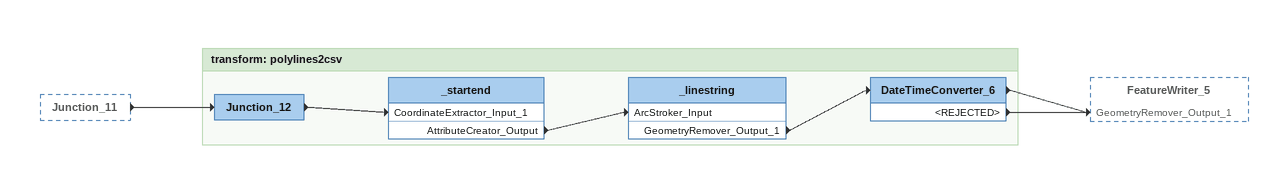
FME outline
Junction_11 [outside]
    -> Junction_12

Bookmark: transform: polylines2csv
Junction_12
    -> _startend [CoordinateExtractor_Input_1]
_startend
    AttributeCreator_Output -> _linestring [ArcStroker_Input]
_linestring
    GeometryRemover_Output_1 -> DateTimeConverter_6
DateTimeConverter_6
    -> FeatureWriter_5 [GeometryRemover_Output_1]
    <REJECTED> -> FeatureWriter_5 [GeometryRemover_Output_1]
